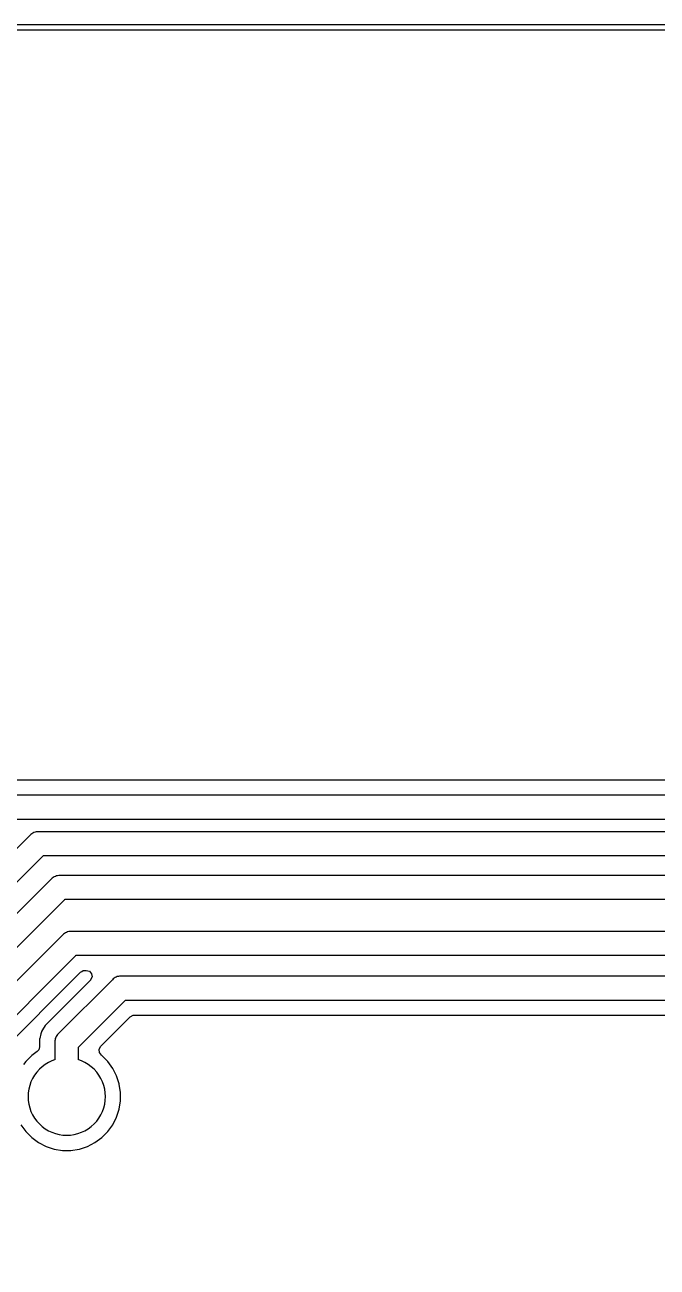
# Model space of a CAD drawing. Header units: metres. Extents: x 92.3 to 181.5, y -134.8 to -50.6.
# Drawn here: x 108.34 to 121.33, y -76.11 to -50.57 of the extents above; entities that cross this region are included whole.
import ezdxf

# ---------------------------------------------------------------- set-up
doc = ezdxf.new("R2010")
doc.units = ezdxf.units.M

msp = doc.modelspace()

# ---------------------------------------------------------------- linework, layer by layer
for points in [[(181.474, -50.571), (92.276, -50.571)], [(92.381, -50.8), (92.381, -134.55), (92.391, -134.6), (92.435, -134.65), (92.5, -134.669), (181.25, -134.669), (181.3, -134.659), (181.35, -134.615), (181.369, -134.55), (181.369, -50.8), (181.359, -50.75), (181.315, -50.7), (181.25, -50.681), (92.5, -50.681), (92.45, -50.691), (92.4, -50.735), (92.381, -50.8)], [(125.041, -66.094), (107.928, -66.094)], [(135.972, -66.405), (108, -66.405)], [(108.104, -66.895), (135.707, -66.895)], [(134.65, -67.155), (108.62, -67.155), (108.596, -67.156), (108.572, -67.16), (108.549, -67.165), (108.526, -67.174), (108.504, -67.184), (108.484, -67.196), (108.464, -67.211), (108.447, -67.227), (105.167, -70.507)], [(105.587, -70.78), (108.72, -67.647), (108.72, -67.647), (108.72, -67.646), (108.72, -67.646), (108.72, -67.646), (108.72, -67.646), (108.721, -67.646), (108.721, -67.646), (108.721, -67.646), (108.721, -67.646), (108.721, -67.646), (108.721, -67.646), (108.721, -67.646), (108.721, -67.646), (108.721, -67.646), (108.721, -67.646), (108.721, -67.646), (108.721, -67.646), (108.722, -67.646), (108.722, -67.646), (108.722, -67.646), (108.722, -67.645), (108.722, -67.645), (108.722, -67.645), (108.722, -67.645), (108.722, -67.645), (108.722, -67.645), (108.722, -67.645), (108.723, -67.645), (108.723, -67.645), (108.723, -67.645), (108.723, -67.645), (108.723, -67.645), (108.723, -67.645), (108.723, -67.645), (108.723, -67.645), (108.723, -67.645), (108.723, -67.645), (108.723, -67.645), (108.724, -67.645), (134.546, -67.645)], [(129.4, -68.055), (109.06, -68.055), (109.036, -68.056), (109.012, -68.06), (108.989, -68.065), (108.966, -68.074), (108.944, -68.084), (108.924, -68.096), (108.904, -68.111), (108.887, -68.127), (105.987, -71.027)], [(106.407, -71.3), (109.16, -68.547), (109.16, -68.547), (109.16, -68.546), (109.16, -68.546), (109.16, -68.546), (109.16, -68.546), (109.161, -68.546), (109.161, -68.546), (109.161, -68.546), (109.161, -68.546), (109.161, -68.546), (109.161, -68.546), (109.161, -68.546), (109.161, -68.546), (109.161, -68.546), (109.161, -68.546), (109.161, -68.546), (109.161, -68.546), (109.162, -68.546), (109.162, -68.546), (109.162, -68.546), (109.162, -68.545), (109.162, -68.545), (109.162, -68.545), (109.162, -68.545), (109.162, -68.545), (109.162, -68.545), (109.162, -68.545), (109.163, -68.545), (109.163, -68.545), (109.163, -68.545), (109.163, -68.545), (109.163, -68.545), (109.163, -68.545), (109.163, -68.545), (109.163, -68.545), (109.163, -68.545), (109.163, -68.545), (109.163, -68.545), (109.164, -68.545), (129.296, -68.545)], [(129.2, -69.205), (109.29, -69.205), (109.266, -69.206), (109.242, -69.21), (109.219, -69.215), (109.196, -69.224), (109.174, -69.234), (109.154, -69.246), (109.134, -69.261), (109.117, -69.277), (107.027, -71.367)], [(107.447, -71.64), (109.39, -69.697), (109.39, -69.697), (109.39, -69.696), (109.39, -69.696), (109.39, -69.696), (109.39, -69.696), (109.391, -69.696), (109.391, -69.696), (109.391, -69.696), (109.391, -69.696), (109.391, -69.696), (109.391, -69.696), (109.391, -69.696), (109.391, -69.696), (109.391, -69.696), (109.391, -69.696), (109.391, -69.696), (109.391, -69.696), (109.392, -69.696), (109.392, -69.696), (109.392, -69.696), (109.392, -69.695), (109.392, -69.695), (109.392, -69.695), (109.392, -69.695), (109.392, -69.695), (109.392, -69.695), (109.392, -69.695), (109.393, -69.695), (109.393, -69.695), (109.393, -69.695), (109.393, -69.695), (109.393, -69.695), (109.393, -69.695), (109.393, -69.695), (109.393, -69.695), (109.393, -69.695), (109.393, -69.695), (109.393, -69.695), (109.394, -69.695), (129.096, -69.695)], [(107.791, -71.735), (109.485, -70.041), (109.511, -70.027), (109.511, -70.026), (109.511, -70.026), (109.511, -70.026), (109.511, -70.026), (109.536, -70.01), (109.541, -70.01), (109.541, -70.01), (109.542, -70.01), (109.542, -70.01), (109.542, -70.009), (109.542, -70.009), (109.542, -70.009), (109.542, -70.009), (109.542, -70.009), (109.542, -70.009), (109.542, -70.009), (109.542, -70.009), (109.542, -70.009), (109.543, -70.009), (109.543, -70.009), (109.543, -70.009), (109.543, -70.009), (109.543, -70.009), (109.543, -70.009), (109.543, -70.009), (109.545, -70.008), (109.57, -70.006), (109.601, -70.006), (109.666, -70.025), (109.71, -70.075), (109.719, -70.141), (109.691, -70.203), (109.686, -70.209), (108.756, -71.138), (108.756, -71.139), (108.756, -71.139), (108.756, -71.139), (108.756, -71.139), (108.756, -71.139), (108.756, -71.139), (108.755, -71.139), (108.755, -71.139), (108.755, -71.139), (108.755, -71.139), (108.755, -71.139), (108.755, -71.139), (108.755, -71.139), (108.755, -71.139), (108.703, -71.23), (108.683, -71.265), (108.683, -71.265), (108.683, -71.265), (108.683, -71.265), (108.683, -71.265), (108.682, -71.265), (108.682, -71.266), (108.682, -71.266), (108.682, -71.266), (108.682, -71.266), (108.682, -71.266), (108.682, -71.266), (108.682, -71.266), (108.682, -71.266), (108.67, -71.311), (108.645, -71.406), (108.645, -71.406), (108.645, -71.406), (108.645, -71.407), (108.645, -71.407), (108.645, -71.407), (108.645, -71.407), (108.645, -71.407), (108.645, -71.407), (108.644, -71.407), (108.644, -71.407), (108.644, -71.407), (108.644, -71.407), (108.644, -71.407), (108.644, -71.408), (108.644, -71.576), (108.625, -71.641), (108.595, -71.673), (108.48, -71.757), (108.48, -71.757), (108.48, -71.757), (108.48, -71.757), (108.48, -71.757), (108.48, -71.757), (108.48, -71.757), (108.48, -71.757), (108.48, -71.757), (108.48, -71.757), (108.357, -71.88), (108.357, -71.88), (108.357, -71.88), (108.357, -71.88), (108.357, -71.88), (108.357, -71.88), (108.357, -71.88), (108.357, -71.88), (108.357, -71.88), (108.357, -71.88), (108.313, -71.94)], [(128.22, -70.125), (110.31, -70.125), (110.286, -70.126), (110.262, -70.13), (110.239, -70.135), (110.216, -70.144), (110.194, -70.154), (110.174, -70.166), (110.154, -70.181), (110.137, -70.197), (109.027, -71.307), (109.011, -71.324), (108.996, -71.344), (108.984, -71.364), (108.974, -71.386), (108.965, -71.409), (108.96, -71.432), (108.956, -71.456), (108.955, -71.48), (108.955, -71.841), (108.955, -71.841), (108.955, -71.841), (108.955, -71.841), (108.955, -71.841), (108.955, -71.841), (108.955, -71.841), (108.955, -71.842), (108.955, -71.842), (108.955, -71.842), (108.955, -71.842), (108.955, -71.842), (108.955, -71.842), (108.955, -71.842), (108.955, -71.842), (108.955, -71.842), (108.955, -71.842), (108.955, -71.842), (108.955, -71.843), (108.955, -71.843), (108.955, -71.843), (108.954, -71.843), (108.954, -71.843), (108.954, -71.843), (108.954, -71.843), (108.954, -71.843), (108.954, -71.843), (108.954, -71.843), (108.954, -71.843), (108.954, -71.844), (108.954, -71.844), (108.954, -71.844), (108.954, -71.844), (108.954, -71.844), (108.954, -71.844), (108.954, -71.844), (108.954, -71.844), (108.954, -71.844), (108.954, -71.844), (108.954, -71.844), (108.954, -71.844), (108.953, -71.844), (108.953, -71.844), (108.953, -71.845), (108.953, -71.845), (108.953, -71.845), (108.953, -71.845), (108.953, -71.845), (108.953, -71.845), (108.953, -71.845), (108.953, -71.845), (108.953, -71.845), (108.953, -71.845), (108.953, -71.845), (108.952, -71.845), (108.952, -71.845), (108.952, -71.845), (108.952, -71.845), (108.952, -71.845), (108.952, -71.845), (108.952, -71.845), (108.952, -71.845), (108.952, -71.845), (108.952, -71.846), (108.952, -71.846)], [(108.952, -71.846), (108.952, -71.846), (108.896, -71.866), (108.825, -71.899), (108.758, -71.939), (108.696, -71.985), (108.638, -72.038), (108.585, -72.096), (108.539, -72.158), (108.499, -72.225), (108.466, -72.296), (108.439, -72.369), (108.42, -72.445), (108.409, -72.522), (108.405, -72.6), (108.409, -72.678), (108.42, -72.755), (108.439, -72.831), (108.466, -72.904), (108.499, -72.975), (108.539, -73.042), (108.585, -73.104), (108.638, -73.162), (108.696, -73.215), (108.758, -73.261), (108.825, -73.301), (108.896, -73.334), (108.969, -73.361), (109.045, -73.38), (109.122, -73.391), (109.2, -73.395), (109.278, -73.391), (109.355, -73.38), (109.431, -73.361), (109.504, -73.334), (109.575, -73.301), (109.642, -73.261), (109.704, -73.215), (109.762, -73.162), (109.815, -73.104), (109.861, -73.042), (109.901, -72.975), (109.934, -72.904), (109.961, -72.831), (109.98, -72.755), (109.991, -72.678), (109.995, -72.6), (109.991, -72.522), (109.98, -72.445), (109.961, -72.369), (109.934, -72.296), (109.901, -72.225), (109.861, -72.158), (109.815, -72.096), (109.762, -72.038), (109.704, -71.985), (109.642, -71.939), (109.575, -71.899), (109.504, -71.866), (109.448, -71.846), (109.448, -71.846), (109.448, -71.845), (109.448, -71.845), (109.448, -71.845), (109.448, -71.845), (109.448, -71.845), (109.448, -71.845), (109.448, -71.845), (109.448, -71.845), (109.448, -71.845), (109.447, -71.845), (109.447, -71.845), (109.447, -71.845), (109.447, -71.845), (109.447, -71.845), (109.447, -71.845), (109.447, -71.845), (109.447, -71.845), (109.447, -71.845), (109.447, -71.845), (109.447, -71.845), (109.447, -71.844), (109.447, -71.844), (109.446, -71.844), (109.446, -71.844), (109.446, -71.844), (109.446, -71.844), (109.446, -71.844), (109.446, -71.844), (109.446, -71.844), (109.446, -71.844), (109.446, -71.844), (109.446, -71.844), (109.446, -71.844), (109.446, -71.844), (109.446, -71.843), (109.446, -71.843), (109.446, -71.843), (109.446, -71.843), (109.446, -71.843), (109.446, -71.843), (109.446, -71.843), (109.446, -71.843), (109.445, -71.843), (109.445, -71.843), (109.445, -71.843), (109.445, -71.842), (109.445, -71.842), (109.445, -71.842), (109.445, -71.842), (109.445, -71.842), (109.445, -71.842), (109.445, -71.842), (109.445, -71.842), (109.445, -71.842), (109.445, -71.842), (109.445, -71.842), (109.445, -71.841), (109.445, -71.841), (109.445, -71.841), (109.445, -71.841), (109.445, -71.841), (109.445, -71.841), (109.445, -71.841), (109.445, -71.584), (109.445, -71.583), (109.445, -71.583), (109.445, -71.583), (109.445, -71.583), (109.445, -71.583), (109.445, -71.583), (109.445, -71.583), (109.445, -71.583), (109.445, -71.583), (109.445, -71.583), (109.445, -71.583), (109.445, -71.582), (109.445, -71.582), (109.445, -71.582), (109.445, -71.582), (109.445, -71.582), (109.445, -71.582), (109.445, -71.582), (109.446, -71.582), (109.446, -71.582), (109.446, -71.582), (109.446, -71.581), (109.446, -71.581), (109.446, -71.581), (109.446, -71.581), (109.446, -71.581), (109.446, -71.581), (109.446, -71.581), (109.446, -71.581), (109.446, -71.581), (109.446, -71.581), (109.446, -71.581), (109.446, -71.581), (109.446, -71.58), (109.446, -71.58), (109.446, -71.58), (109.446, -71.58), (109.447, -71.58), (109.447, -71.58), (110.41, -70.617), (110.41, -70.617), (110.41, -70.616), (110.41, -70.616), (110.41, -70.616), (110.41, -70.616), (110.411, -70.616), (110.411, -70.616), (110.411, -70.616), (110.411, -70.616), (110.411, -70.616), (110.411, -70.616), (110.411, -70.616), (110.411, -70.616), (110.411, -70.616), (110.411, -70.616), (110.411, -70.616), (110.411, -70.616), (110.412, -70.616), (110.412, -70.616), (110.412, -70.616), (110.412, -70.615), (110.412, -70.615), (110.412, -70.615), (110.412, -70.615), (110.412, -70.615), (110.412, -70.615), (110.412, -70.615), (110.413, -70.615), (110.413, -70.615), (110.413, -70.615), (110.413, -70.615), (110.413, -70.615), (110.413, -70.615), (110.413, -70.615), (110.413, -70.615), (110.413, -70.615), (110.413, -70.615), (110.413, -70.615), (110.414, -70.615), (128.116, -70.615)], [(108.255, -73.18), (108.357, -73.32), (108.357, -73.32), (108.357, -73.32), (108.357, -73.32), (108.357, -73.32), (108.357, -73.32), (108.357, -73.32), (108.357, -73.32), (108.357, -73.32), (108.357, -73.32), (108.48, -73.443), (108.48, -73.443), (108.48, -73.443), (108.48, -73.443), (108.48, -73.443), (108.48, -73.443), (108.48, -73.443), (108.48, -73.443), (108.48, -73.443), (108.48, -73.443), (108.62, -73.545), (108.62, -73.545), (108.62, -73.545), (108.621, -73.545), (108.621, -73.545), (108.621, -73.545), (108.621, -73.546), (108.621, -73.546), (108.621, -73.546), (108.621, -73.546), (108.775, -73.624), (108.775, -73.624), (108.775, -73.624), (108.776, -73.624), (108.776, -73.624), (108.776, -73.624), (108.776, -73.625), (108.776, -73.625), (108.776, -73.625), (108.776, -73.625), (108.941, -73.678), (108.941, -73.678), (108.941, -73.678), (108.941, -73.678), (108.941, -73.678), (108.941, -73.678), (108.941, -73.678), (108.941, -73.678), (108.941, -73.678), (108.942, -73.678), (109.113, -73.705), (109.113, -73.705), (109.113, -73.705), (109.113, -73.706), (109.113, -73.706), (109.113, -73.706), (109.113, -73.706), (109.113, -73.706), (109.113, -73.706), (109.113, -73.706), (109.287, -73.706), (109.287, -73.706), (109.287, -73.706), (109.287, -73.706), (109.287, -73.706), (109.287, -73.706), (109.287, -73.706), (109.287, -73.705), (109.287, -73.705), (109.287, -73.705), (109.458, -73.678), (109.459, -73.678), (109.459, -73.678), (109.459, -73.678), (109.459, -73.678), (109.459, -73.678), (109.459, -73.678), (109.459, -73.678), (109.459, -73.678), (109.459, -73.678), (109.624, -73.625), (109.624, -73.625), (109.624, -73.625), (109.624, -73.625), (109.624, -73.624), (109.624, -73.624), (109.624, -73.624), (109.625, -73.624), (109.625, -73.624), (109.625, -73.624), (109.779, -73.546), (109.779, -73.546), (109.779, -73.546), (109.779, -73.546), (109.779, -73.545), (109.779, -73.545), (109.779, -73.545), (109.78, -73.545), (109.78, -73.545), (109.78, -73.545), (109.92, -73.443), (109.92, -73.443), (109.92, -73.443), (109.92, -73.443), (109.92, -73.443), (109.92, -73.443), (109.92, -73.443), (109.92, -73.443), (109.92, -73.443), (109.92, -73.443), (110.043, -73.32), (110.043, -73.32), (110.043, -73.32), (110.043, -73.32), (110.043, -73.32), (110.043, -73.32), (110.043, -73.32), (110.043, -73.32), (110.043, -73.32), (110.043, -73.32), (110.145, -73.18), (110.145, -73.18), (110.145, -73.18), (110.145, -73.179), (110.145, -73.179), (110.145, -73.179), (110.146, -73.179), (110.146, -73.179), (110.146, -73.179), (110.146, -73.179), (110.224, -73.025), (110.224, -73.025), (110.224, -73.025), (110.224, -73.024), (110.224, -73.024), (110.224, -73.024), (110.225, -73.024), (110.225, -73.024), (110.225, -73.024), (110.225, -73.024), (110.278, -72.859), (110.278, -72.859), (110.278, -72.859), (110.278, -72.859), (110.278, -72.859), (110.278, -72.859), (110.278, -72.859), (110.278, -72.859), (110.278, -72.859), (110.278, -72.858), (110.305, -72.687), (110.305, -72.687), (110.305, -72.687), (110.305, -72.687), (110.305, -72.687), (110.305, -72.687), (110.305, -72.687), (110.305, -72.687), (110.305, -72.687), (110.305, -72.687), (110.305, -72.513), (110.305, -72.513), (110.305, -72.513), (110.305, -72.513), (110.305, -72.513), (110.305, -72.513), (110.305, -72.513), (110.305, -72.513), (110.305, -72.513), (110.305, -72.513), (110.278, -72.342), (110.278, -72.341), (110.278, -72.341), (110.278, -72.341), (110.278, -72.341), (110.278, -72.341), (110.278, -72.341), (110.278, -72.341), (110.278, -72.341), (110.278, -72.341), (110.225, -72.176), (110.225, -72.176), (110.225, -72.176), (110.225, -72.176), (110.224, -72.176), (110.224, -72.176), (110.224, -72.176), (110.224, -72.175), (110.224, -72.175), (110.224, -72.175), (110.146, -72.021), (110.146, -72.021), (110.146, -72.021), (110.146, -72.021), (110.145, -72.021), (110.145, -72.021), (110.145, -72.021), (110.145, -72.02), (110.145, -72.02), (110.145, -72.02), (110.043, -71.88), (110.043, -71.88), (110.043, -71.88), (110.043, -71.88), (110.043, -71.88), (110.043, -71.88), (110.043, -71.88), (110.043, -71.88), (110.043, -71.88), (110.043, -71.88), (109.92, -71.757), (109.92, -71.757), (109.92, -71.757), (109.92, -71.757), (109.92, -71.757), (109.92, -71.757), (109.92, -71.757), (109.92, -71.757), (109.92, -71.757), (109.92, -71.757), (109.911, -71.75), (109.87, -71.697), (109.864, -71.63), (109.896, -71.57), (109.896, -71.569), (110.505, -70.961), (110.565, -70.928), (110.59, -70.926), (127.94, -70.926)]]:
    msp.add_lwpolyline(points)

doc.saveas('drawing.dxf')
